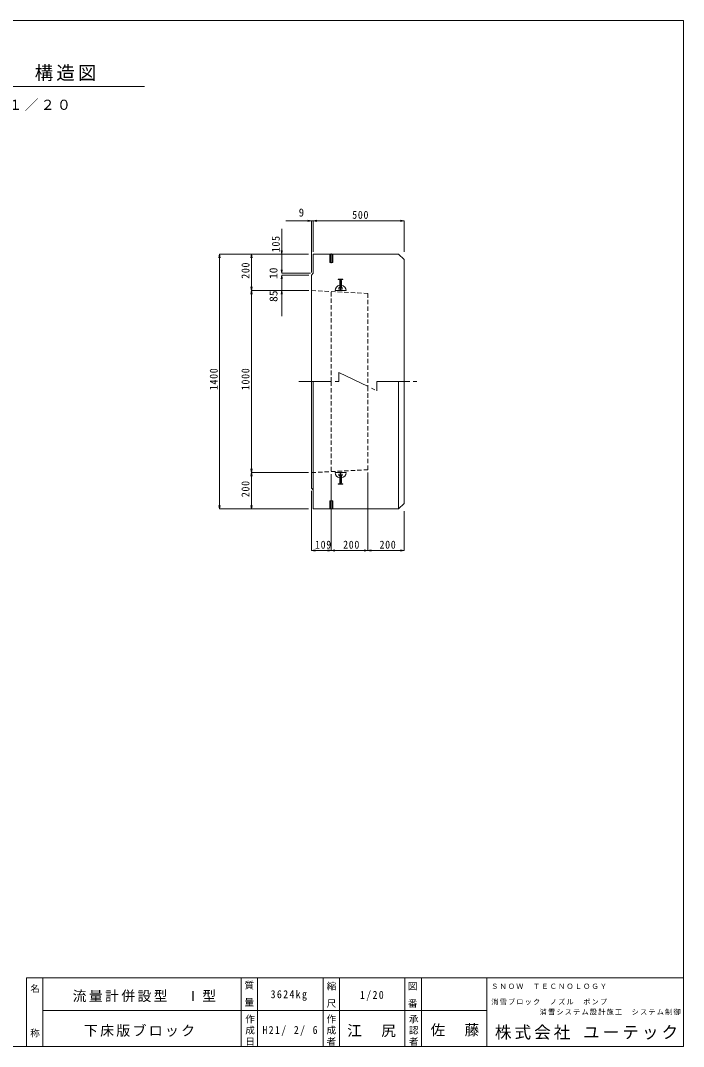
# Model space of a CAD drawing. Units: millimetres, scale not verified. Extents: x -12823 to 3978, y -2819 to 2819.
# Drawn here: x 336 to 3978, y -2819 to 2819 of the extents above; entities that cross this region are included whole.
import ezdxf
from ezdxf.enums import TextEntityAlignment as Align

# ---------------------------------------------------------------- set-up
doc = ezdxf.new("R2010")
doc.units = ezdxf.units.MM
doc.header["$LTSCALE"] = 20
doc.linetypes.add('CHAIN2', pattern=[12, 9, -1, 1, -1])
doc.linetypes.add('DASHED1', pattern=[1.8, 1.2, -0.6])
for name, color, linetype, lineweight in [('0-1_製品図', 4, 'Continuous', 9), ('0-6_鉄筋', 7, 'Continuous', 9), ('1-0', 7, 'Continuous', 9)]:
    doc.layers.add(name, color=color, linetype=linetype, lineweight=lineweight)
doc.styles.add('@ＭＳ ゴシック', font='')
doc.styles.add('ＭＳ ゴシック', font='')
doc.styles.get('@ＭＳ ゴシック').set_extended_font_data('@MS Gothic')
doc.styles.get('ＭＳ ゴシック').set_extended_font_data('MS Gothic')

msp = doc.modelspace()

# ---------------------------------------------------------------- linework, layer by layer
at = {"layer": '0-1_製品図', "color": 3}
for p, q in [((1943.69, 1534.8), (1943.69, 1429.8)), ((2413.69, 1534.8), (1943.69, 1534.8)), ((2443.69, 1504.8), (2413.69, 1534.8)), ((2443.69, 1334.8), (2443.69, 1504.8)), ((1943.69, 1429.8), (1934.69, 1419.8)), ((1934.69, 1419.8), (1934.69, 1334.8)), ((1934.69, 1334.8), (1934.69, 834.8)), ((2443.69, 1334.8), (2443.69, 834.8)), ((1943.69, 134.8), (1943.69, 834.8))]:
    msp.add_line(p, q, dxfattribs=at)
at = {"layer": '0-1_製品図'}
for p, q in [((2036.79, 1534.8), (2036.79, 1489.8)), ((2043.69, 1538.74), (2043.69, 1485.85)), ((2050.59, 1489.8), (2050.59, 1534.8)), ((2035.69, 1490.9), (2036.79, 1489.8)), ((2036.79, 1489.8), (2050.59, 1489.8)), ((2050.59, 1489.8), (2051.69, 1490.9)), ((2082.19, 1397.8), (2107.19, 1397.8)), ((2082.19, 1395.8), (2082.19, 1397.8)), ((2082.19, 1395.8), (2107.19, 1395.8)), ((2089.69, 1353.3), (2085.69, 1350.3)), ((2089.69, 1353.3), (2089.69, 1390.8)), ((2089.69, 1353.3), (2099.69, 1353.3)), ((2094.69, 1334.8), (2094.69, 1397.8)), ((2099.69, 1353.3), (2099.69, 1390.8)), ((2099.69, 1353.3), (2103.69, 1350.3)), ((2107.19, 1395.8), (2107.19, 1397.8)), ((2064.69, 1334.8), (2124.69, 1334.8)), ((2085.69, 1342.8), (2085.69, 1350.3)), ((2085.69, 1350.3), (2103.69, 1350.3)), ((2085.69, 1342.8), (2103.69, 1342.8)), ((2103.69, 1342.8), (2103.69, 1350.3)), ((2064.69, 334.8), (2124.69, 334.8)), ((2085.69, 326.8), (2085.69, 319.3)), ((2085.69, 326.8), (2103.69, 326.8)), ((2085.69, 319.3), (2103.69, 319.3)), ((2089.69, 316.3), (2085.69, 319.3)), ((2089.69, 316.3), (2089.69, 278.8)), ((2089.69, 316.3), (2099.69, 316.3)), ((2094.69, 334.8), (2094.69, 271.8)), ((2099.69, 316.3), (2103.69, 319.3)), ((2099.69, 316.3), (2099.69, 278.8)), ((2103.69, 326.8), (2103.69, 319.3)), ((2082.19, 273.8), (2082.19, 271.8)), ((2082.19, 273.8), (2107.19, 273.8)), ((2082.19, 271.8), (2107.19, 271.8)), ((2107.19, 273.8), (2107.19, 271.8)), ((2035.69, 178.7), (2036.79, 179.8)), ((2036.79, 134.8), (2036.79, 179.8)), ((2036.79, 179.8), (2050.59, 179.8)), ((2043.69, 130.85), (2043.69, 183.74)), ((2050.59, 179.8), (2050.59, 134.8)), ((2050.59, 179.8), (2051.69, 178.7))]:
    msp.add_line(p, q, dxfattribs=at)
at = {"layer": '0-1_製品図', "color": 7, "linetype": 'DASHED1'}
for q in [(2043.69, 1329.35), (2043.69, 340.25)]:
    msp.add_line((2043.69, 834.8), q, dxfattribs=at)
at = {"layer": '0-1_製品図', "color": 7, "linetype": 'CHAIN2'}
for p, q in [((2084.19, 884.8), (2294.19, 784.8)), ((2084.19, 834.8), (2084.19, 884.8)), ((1864.69, 834.8), (2084.19, 834.8)), ((2294.19, 834.8), (2513.69, 834.8)), ((2294.19, 784.8), (2294.19, 834.8))]:
    msp.add_line(p, q, dxfattribs=at)
at = {"layer": '0-1_製品図', "color": 7}
for p, q in [((2413.69, 134.8), (2413.69, 834.8)), ((2043.69, 325.25), (2043.69, -40.42)), ((2243.69, 335.25), (2243.69, -40.42))]:
    msp.add_line(p, q, dxfattribs=at)
at = {"layer": '0-1_製品図'}
for points in [[(2051.69, 1490.9), (2051.69, 1534.8), (2035.69, 1534.8), (2035.69, 1490.9)], [(2051.69, 178.7), (2051.69, 134.8), (2035.69, 134.8), (2035.69, 178.7)]]:
    msp.add_lwpolyline(points, dxfattribs=at)
at = {"layer": '0-1_製品図', "color": 7, "linetype": 'DASHED1'}
for points in [[(1934.69, 1334.8), (2243.69, 1319.35), (2243.69, 810.05)], [(1934.69, 334.8), (2243.69, 350.25), (2243.69, 810.05)]]:
    msp.add_lwpolyline(points, dxfattribs=at)
at = {"layer": '0-1_製品図', "color": 3}
for points in [[(1943.69, 239.8), (1934.69, 249.8), (1934.69, 834.8)], [(1943.69, 134.8), (2413.69, 134.8), (2443.69, 164.8), (2443.69, 834.8)]]:
    msp.add_lwpolyline(points, dxfattribs=at)
at = {"layer": '0-1_製品図'}
for centre, radius, start, end in [((2094.69, 1334.8), 30, 99.59407, 180), ((2084.69, 1390.8), 5, 0, 90), ((2104.69, 1390.8), 5, 90, 180), ((2094.69, 1334.8), 30, 0, 80.40593), ((2094.69, 334.8), 30, 180, 260.40593), ((2094.69, 334.8), 30, 279.59407, 360), ((2084.69, 278.8), 5, 270, 0), ((2104.69, 278.8), 5, 180, 270)]:
    msp.add_arc(centre, radius, start, end, dxfattribs=at)
at = {"layer": '0-6_鉄筋'}
for p, q in [((1934.69, 1718.5), (1794.69, 1718.5)), ((1943.69, 1718.5), (1803.69, 1718.5)), ((1934.69, 1718.5), (1915, 1721.97)), ((1934.69, 1718.5), (1915, 1715.03)), ((1934.69, 1718.5), (1934.69, 1434.8)), ((1943.69, 1718.5), (1963.39, 1721.97)), ((1943.69, 1718.5), (2083.69, 1718.5)), ((1943.69, 1718.5), (1963.39, 1715.03)), ((1943.69, 1718.5), (1943.69, 1548.47)), ((2443.69, 1718.5), (2424, 1721.97)), ((2443.69, 1718.5), (2424, 1715.03)), ((1771.11, 1534.8), (1771.11, 1674.8)), ((1430.13, 1534.8), (1426.65, 1515.1)), ((1430.13, 134.8), (1430.13, 1534.8)), ((1430.13, 1534.8), (1433.6, 1515.1)), ((1430.13, 1534.8), (1604.64, 1534.8)), ((1604.64, 1534.8), (1601.17, 1515.1)), ((1604.64, 1334.8), (1604.64, 1534.8)), ((1604.64, 1534.8), (1608.11, 1515.1)), ((1604.64, 1534.8), (1918.03, 1534.8)), ((1771.11, 1534.8), (1767.64, 1554.49)), ((1771.11, 1534.8), (1918.03, 1534.8)), ((1771.11, 1429.8), (1767.64, 1449.49)), ((1771.11, 1419.8), (1767.64, 1400.1)), ((1771.11, 1429.8), (1774.59, 1449.49)), ((1771.11, 1429.8), (1928.69, 1429.8)), ((1771.11, 1419.8), (1920.09, 1419.8)), ((1771.11, 1334.8), (1771.11, 1419.8)), ((1771.11, 1419.8), (1774.59, 1400.1)), ((1604.64, 1334.8), (1601.17, 1354.49)), ((1604.64, 1334.8), (1608.11, 1354.49)), ((1604.64, 1334.8), (1601.17, 1315.1)), ((1604.64, 334.8), (1604.64, 1334.8)), ((1604.64, 1334.8), (1608.11, 1315.1)), ((1604.64, 1334.8), (1918.03, 1334.8)), ((1771.11, 1334.8), (1767.64, 1315.1)), ((1771.11, 1334.8), (1771.11, 1194.8)), ((1771.11, 1334.8), (1774.59, 1315.1)), ((1771.11, 1334.8), (1920.09, 1334.8)), ((1604.64, 334.8), (1601.17, 354.49)), ((1604.64, 334.8), (1608.11, 354.49)), ((1604.64, 334.8), (1601.17, 315.1)), ((1604.64, 134.8), (1604.64, 334.8)), ((1604.64, 334.8), (1608.11, 315.1)), ((1604.64, 334.8), (1918.03, 334.8)), ((1934.69, -94.04), (1934.69, 234.8)), ((1430.13, 134.8), (1426.65, 154.49)), ((1430.13, 134.8), (1433.6, 154.49)), ((1430.13, 134.8), (1604.64, 134.8)), ((1604.64, 134.8), (1601.17, 154.49)), ((1604.64, 134.8), (1608.11, 154.49)), ((1604.64, 134.8), (1918.03, 134.8)), ((2043.69, -94.04), (2043.69, 122.37)), ((2243.69, -94.04), (2243.69, 122.37)), ((2443.69, -94.04), (2443.69, 122.37)), ((1934.69, -94.04), (1954.39, -90.57)), ((1934.69, -94.04), (2043.69, -94.04)), ((1934.69, -94.04), (1954.39, -97.51)), ((2043.69, -94.04), (2024, -90.57)), ((2043.69, -94.04), (2024, -97.51)), ((2043.69, -94.04), (2063.39, -90.57)), ((2043.69, -94.04), (2243.69, -94.04)), ((2043.69, -94.04), (2063.39, -97.51)), ((2243.69, -94.04), (2224, -90.57)), ((2243.69, -94.04), (2224, -97.51)), ((2243.69, -94.04), (2263.39, -90.57)), ((2243.69, -94.04), (2443.69, -94.04)), ((2243.69, -94.04), (2263.39, -97.51)), ((2443.69, -94.04), (2424, -90.57)), ((2443.69, -94.04), (2424, -97.51))]:
    msp.add_line(p, q, dxfattribs=at)
for points in [[(1943.69, 1718.5), (2443.69, 1718.5), (2443.69, 1548.47)], [(1771.11, 1429.8), (1771.11, 1534.8), (1774.59, 1554.49)]]:
    msp.add_lwpolyline(points, dxfattribs=at)
at = {"layer": '1-0', "color": 5}
for p, q in [((3978.45, 2818.65), (-3978.45, 2818.65)), ((3978.45, -2818.65), (3978.45, 2818.65)), ((-3978.45, -2818.65), (3978.45, -2818.65))]:
    msp.add_line(p, q, dxfattribs=at)
at = {"layer": '1-0'}
msp.add_line((-1006.29, 2455.59), (1016.54, 2455.59), dxfattribs=at)
at = {"layer": '1-0', "color": 2}
for p, q in [((368.45, -2440.65), (368.45, -2818.65)), ((368.45, -2440.65), (3978.45, -2440.65)), ((458.45, -2440.65), (458.45, -2818.65)), ((1548.45, -2440.65), (1548.45, -2818.65)), ((1638.45, -2440.65), (1638.45, -2818.65)), ((1998.45, -2440.65), (1998.45, -2818.65)), ((2088.45, -2440.65), (2088.45, -2818.65)), ((2448.45, -2440.65), (2448.45, -2818.65)), ((2538.45, -2440.65), (2538.45, -2818.65)), ((2898.45, -2818.65), (2898.45, -2440.65)), ((3978.45, -2440.65), (3978.45, -2818.65)), ((458.45, -2620.65), (1548.45, -2620.65)), ((1548.45, -2620.65), (2898.45, -2620.65)), ((468.45, -2818.65), (3978.45, -2818.65))]:
    msp.add_line(p, q, dxfattribs=at)

# ---------------------------------------------------------------- texts
at = {"layer": '0-6_鉄筋', "style": 'ＭＳ ゴシック', "width": 0.95}
msp.add_text('9', height=43.99, dxfattribs=at).set_placement((1865.26, 1728.5), align=Align.BOTTOM_LEFT)
at = {"layer": '0-6_鉄筋', "style": 'ＭＳ ゴシック', "width": 1.05}
for s, p in [('10', (1761.11, 1398.5)), ('85', (1761.11, 1272.54))]:
    msp.add_text(s, height=43.99, rotation=90, dxfattribs=at).set_placement(p, align=Align.BOTTOM_LEFT)
at = {"layer": '0-6_鉄筋', "char_height": 43.99, "attachment_point": 7, "style": 'ＭＳ ゴシック'}
for s, insert in [('\\T1.15;\\W0.9;500', (2158.69, 1728.5)), ('\\T1.15;\\W0.9;109', (1954.19, -84.04)), ('\\T1.15;\\W0.9;200', (2108.69, -84.04)), ('\\T1.15;\\W0.9;200', (2308.69, -84.04))]:
    msp.add_mtext(s, dxfattribs=dict(at, insert=insert))
at = {"layer": '0-6_鉄筋', "char_height": 43.99, "attachment_point": 7, "rotation": 90, "style": 'ＭＳ ゴシック'}
for s, insert in [('\\T1.15;\\W0.9;105', (1761.11, 1545.87)), ('\\T1.15;\\W0.9;200', (1594.64, 1399.8)), ('\\T1.15;\\W0.9;1400', (1420.13, 787.8)), ('\\T1.15;\\W0.9;1000', (1594.64, 787.8)), ('\\T1.15;\\W0.9;200', (1594.64, 199.8))]:
    msp.add_mtext(s, dxfattribs=dict(at, insert=insert))
at = {"layer": '1-0', "attachment_point": 7, "style": 'ＭＳ ゴシック'}
for s, insert, char_height in [('\\T1.17;流量計併設型\u3000Ⅰ型\u3000構造図', (-771.07, 2484.86), 74.29), ('\\T1.17;下床版ブロック\u3000Ｓ＝１／２０', (-620.22, 2321.29), 55.76), ('\\T1.17;ＳＮＯＷ\u3000ＴＥＣＮＯＬＯＧＹ', (2921.85, -2502.57), 28.04), ('\\T1.17;流量計併設型\u3000Ⅰ型', (622.54, -2575.55), 55.76), ('\\T1.28;\\W0.9;3624kg', (1710.3, -2567.86), 43.99), ('\\T1.28;\\W0.9;1/20', (2201.19, -2567.86), 43.99), ('\\T1.17;消雪ブロック\u3000ノズル\u3000ポンプ\u3000', (2922.42, -2590.76), 28.04), ('\\T1.17;消雪システム設計施工\u3000システム制御', (3188.61, -2646.37), 28.04), ('\\T1.17;下床版ブロック', (684.85, -2765.56), 55.76), ('\\T1.28;\\W0.9;H21/\\~2/\\~6', (1665.3, -2760.68), 43.99), ('\\T1.17;江\u3000尻', (2131.03, -2767.39), 58.65), ('\\T1.17;佐\u3000藤', (2589.14, -2763.68), 58.65), ('\\T1.18;株式会社\\~ユーテック', (2942.43, -2781.55), 66.91)]:
    msp.add_mtext(s, dxfattribs=dict(at, insert=insert, char_height=char_height))
at = {"layer": '1-0', "attachment_point": 7, "rotation": 270, "style": '@ＭＳ ゴシック'}
for s, insert, char_height in [('\\T1.17;名\u3000\u3000\u3000称', (391.39, -2472.65), 37.39), ('\\T1.21;質\\~量', (1568.94, -2454.78), 37.39), ('\\T1.21;縮\\~尺', (2019.37, -2459.94), 37.68), ('\\T1.21;図\\~番', (2466.36, -2459.94), 37.68), ('\\T1.17;作成日', (1572.99, -2640.2), 37.68), ('\\T1.17;作成者', (2019.37, -2640.2), 37.68), ('\\T1.17;承認者', (2471.52, -2640.2), 37.68)]:
    msp.add_mtext(s, dxfattribs=dict(at, insert=insert, char_height=char_height))

doc.saveas('drawing.dxf')
